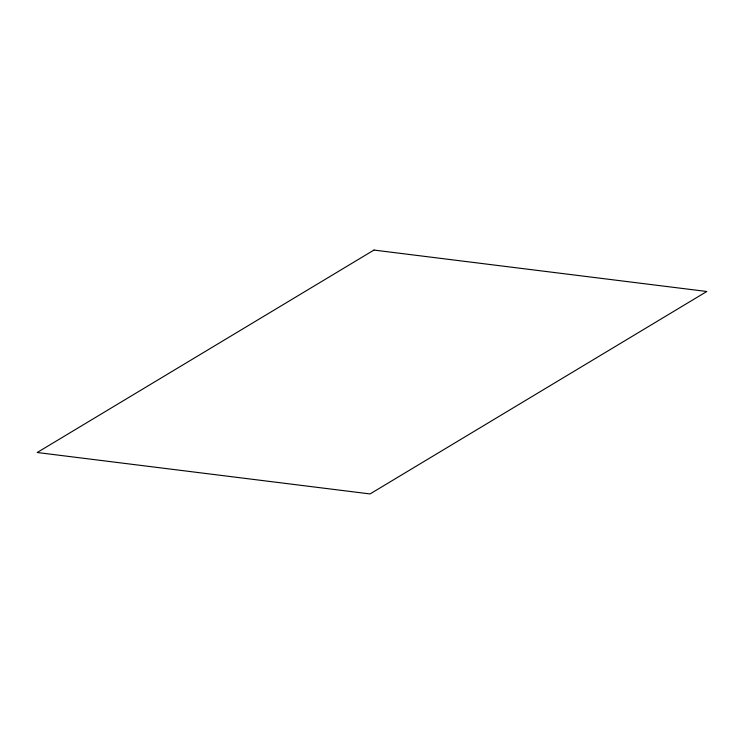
<?xml version="1.0" encoding="UTF-8"?>
<svg xmlns="http://www.w3.org/2000/svg" width="744" height="744" viewBox="0 0 744 744"><rect width="100%" height="100%" fill="white"/><g stroke="black" fill="none" stroke-linecap="round" stroke-linejoin="round"><path stroke-width="1.12" d="M373.944 250.068L37.2 452.51L370.056 493.932L706.8 291.49L373.944 250.068"/></g></svg>
